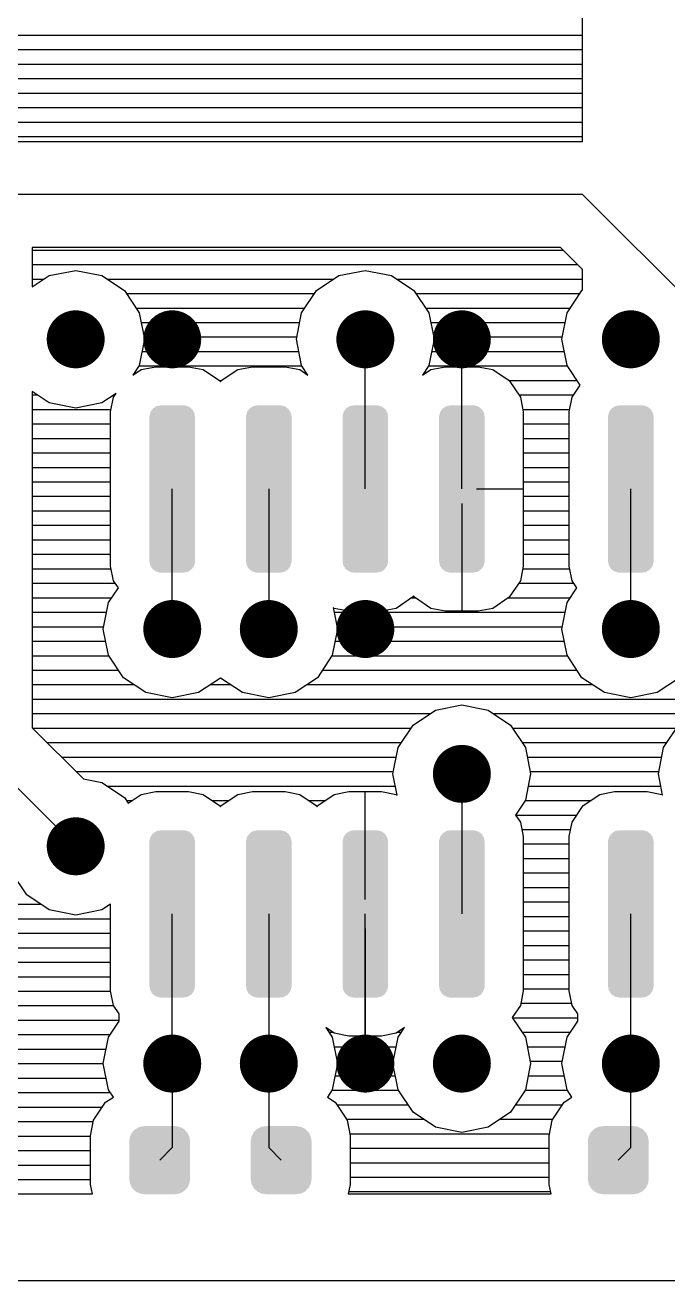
# Model space of a CAD drawing. Extents: x 295 to 953, y 10 to 290.
# Drawn here: x 809.54 to 831.53, y 224.25 to 267.18 of the extents above; entities that cross this region are included whole.
import ezdxf

# ---------------------------------------------------------------- set-up
doc = ezdxf.new("R2010")
doc.units = 0
doc.header["$LTSCALE"] = 5
doc.header["$MEASUREMENT"] = 0
doc.layers.get('0').update_dxf_attribs({"linetype": 'CONTINUOUS', "lineweight": 25})

msp = doc.modelspace()

# ---------------------------------------------------------------- linework, layer by layer
for p, q in [((828.61, 263.209), (828.61, 269.312)), ((778.67, 266.842), (828.61, 266.842)), ((779.291, 266.346), (828.61, 266.346)), ((779.628, 265.851), (828.61, 265.851)), ((779.813, 265.356), (828.61, 265.356)), ((779.899, 264.86), (828.61, 264.86)), ((779.899, 264.365), (828.61, 264.365)), ((779.899, 263.87), (828.61, 263.87)), ((795.134, 263.375), (828.61, 263.375)), ((795.378, 263.209), (828.61, 263.209)), ((828.61, 261.393), (807.972, 261.393)), ((833.563, 256.44), (828.61, 261.393)), ((827.857, 259.577), (809.788, 259.577)), ((809.788, 259.577), (809.788, 258.23)), ((809.788, 259.491), (827.943, 259.491)), ((828.61, 258.824), (827.857, 259.577)), ((809.788, 258.996), (828.438, 258.996)), ((809.788, 258.23), (810.37, 258.62)), ((809.788, 258.501), (810.191, 258.501)), ((810.37, 258.62), (811.274, 258.798)), ((811.274, 258.798), (812.172, 258.62)), ((812.172, 258.62), (812.938, 258.111)), ((812.351, 258.501), (820.097, 258.501)), ((819.509, 258.111), (820.276, 258.62)), ((820.276, 258.62), (821.18, 258.798)), ((821.18, 258.798), (822.078, 258.62)), ((822.078, 258.62), (822.844, 258.111)), ((822.257, 258.501), (828.61, 258.501)), ((828.61, 258.118), (828.61, 258.824)), ((812.938, 258.111), (813.447, 257.345)), ((819.001, 257.345), (819.509, 258.111)), ((822.844, 258.111), (823.353, 257.345)), ((828.081, 257.345), (828.59, 258.111)), ((828.59, 258.111), (828.61, 258.118)), ((813.005, 258.005), (819.443, 258.005)), ((822.911, 258.005), (828.524, 258.005)), ((813.341, 257.51), (819.107, 257.51)), ((813.447, 257.345), (813.625, 256.44)), ((818.823, 256.44), (819.001, 257.345)), ((823.247, 257.51), (828.187, 257.51)), ((823.353, 257.345), (823.531, 256.44)), ((827.903, 256.44), (828.081, 257.345)), ((813.513, 257.015), (818.935, 257.015)), ((823.419, 257.015), (828.015, 257.015)), ((813.625, 256.44), (813.447, 255.542)), ((813.612, 256.52), (818.836, 256.52)), ((819.001, 255.542), (818.823, 256.44)), ((821.18, 251.322), (821.18, 256.44)), ((823.531, 256.44), (823.353, 255.542)), ((823.518, 256.52), (827.916, 256.52)), ((824.482, 251.322), (824.482, 256.44)), ((828.081, 255.542), (827.903, 256.44)), ((813.546, 256.024), (818.902, 256.024)), ((823.452, 256.024), (827.982, 256.024)), ((813.447, 255.542), (813.229, 255.219)), ((813.44, 255.529), (819.008, 255.529)), ((813.513, 255.403), (814.015, 255.503)), ((814.015, 255.503), (815.131, 255.503)), ((815.131, 255.503), (815.633, 255.403)), ((816.815, 255.403), (817.317, 255.503)), ((817.317, 255.503), (818.433, 255.503)), ((818.433, 255.503), (818.935, 255.403)), ((819.219, 255.219), (819.001, 255.542)), ((823.353, 255.542), (823.135, 255.219)), ((823.346, 255.529), (828.088, 255.529)), ((823.419, 255.403), (823.921, 255.503)), ((823.921, 255.503), (825.037, 255.503)), ((824.482, 251.818), (824.482, 255.503)), ((825.037, 255.503), (825.539, 255.403)), ((828.531, 254.869), (828.081, 255.542)), ((813.229, 255.219), (813.513, 255.403)), ((815.633, 255.403), (816.194, 255.027)), ((816.254, 255.027), (816.815, 255.403)), ((818.935, 255.403), (819.219, 255.219)), ((823.135, 255.219), (823.419, 255.403)), ((825.539, 255.403), (826.1, 255.027)), ((810.37, 254.268), (809.788, 254.657)), ((809.788, 254.657), (809.788, 243.16)), ((816.188, 255.034), (816.26, 255.034)), ((816.194, 255.027), (816.227, 254.987)), ((816.227, 254.987), (816.254, 255.027)), ((826.094, 255.034), (828.418, 255.034)), ((826.1, 255.027), (826.483, 254.459)), ((828.253, 254.459), (828.531, 254.869)), ((809.788, 254.538), (809.96, 254.538)), ((811.274, 254.083), (810.37, 254.268)), ((812.172, 254.268), (811.274, 254.083)), ((812.655, 254.585), (812.172, 254.268)), ((812.47, 253.964), (812.569, 254.459)), ((812.569, 254.459), (812.655, 254.585)), ((812.582, 254.538), (812.621, 254.538)), ((826.43, 254.538), (828.306, 254.538)), ((826.483, 254.459), (826.582, 253.964)), ((828.154, 253.964), (828.253, 254.459)), ((809.788, 254.043), (812.489, 254.043)), ((812.47, 248.687), (812.47, 253.964)), ((826.563, 254.043), (828.174, 254.043)), ((826.582, 253.964), (826.582, 248.687)), ((828.154, 248.687), (828.154, 253.964)), ((809.788, 253.548), (812.47, 253.548)), ((826.582, 253.548), (828.154, 253.548)), ((809.788, 253.052), (812.47, 253.052)), ((826.582, 253.052), (828.154, 253.052)), ((809.788, 252.557), (812.47, 252.557)), ((826.582, 252.557), (828.154, 252.557)), ((809.788, 252.062), (812.47, 252.062)), ((826.582, 252.062), (828.154, 252.062)), ((809.788, 251.567), (812.47, 251.567)), ((814.576, 246.534), (814.576, 251.322)), ((817.878, 251.322), (817.878, 246.534)), ((824.978, 251.322), (826.582, 251.322)), ((826.582, 251.567), (828.154, 251.567)), ((830.261, 246.534), (830.261, 251.322)), ((809.788, 251.071), (812.47, 251.071)), ((824.482, 250.827), (824.482, 247.142)), ((826.582, 251.071), (828.154, 251.071)), ((809.788, 250.576), (812.47, 250.576)), ((826.582, 250.576), (828.154, 250.576)), ((809.788, 250.081), (812.47, 250.081)), ((826.582, 250.081), (828.154, 250.081)), ((809.788, 249.585), (812.47, 249.585)), ((826.582, 249.585), (828.154, 249.585)), ((809.788, 249.09), (812.47, 249.09)), ((826.582, 249.09), (828.154, 249.09)), ((812.569, 248.185), (812.47, 248.687)), ((826.582, 248.687), (826.483, 248.185)), ((828.253, 248.185), (828.154, 248.687)), ((809.788, 248.595), (812.489, 248.595)), ((812.734, 247.941), (812.569, 248.185)), ((826.483, 248.185), (826.1, 247.624)), ((826.563, 248.595), (828.174, 248.595)), ((828.418, 247.941), (828.253, 248.185)), ((809.788, 248.099), (812.628, 248.099)), ((812.397, 247.439), (812.734, 247.941)), ((826.424, 248.099), (828.313, 248.099)), ((828.081, 247.439), (828.418, 247.941)), ((809.788, 247.604), (812.503, 247.604)), ((812.219, 246.534), (812.397, 247.439)), ((822.798, 247.624), (822.237, 247.241)), ((822.772, 247.604), (822.884, 247.604)), ((822.831, 247.664), (822.798, 247.624)), ((822.858, 247.624), (822.831, 247.664)), ((823.419, 247.241), (822.858, 247.624)), ((826.1, 247.624), (825.539, 247.241)), ((826.074, 247.604), (828.187, 247.604)), ((827.903, 246.534), (828.081, 247.439)), ((809.788, 247.109), (812.331, 247.109)), ((820.117, 247.241), (820.084, 247.267)), ((820.084, 247.267), (820.229, 246.534)), ((820.619, 247.142), (820.117, 247.241)), ((820.117, 247.109), (828.015, 247.109)), ((821.735, 247.142), (820.619, 247.142)), ((822.237, 247.241), (821.735, 247.142)), ((823.921, 247.142), (823.419, 247.241)), ((825.037, 247.142), (823.921, 247.142)), ((825.539, 247.241), (825.037, 247.142)), ((809.788, 246.614), (812.232, 246.614)), ((812.397, 245.636), (812.219, 246.534)), ((820.229, 246.534), (820.051, 245.636)), ((820.216, 246.614), (827.916, 246.614)), ((828.081, 245.636), (827.903, 246.534)), ((809.788, 246.118), (812.298, 246.118)), ((820.15, 246.118), (827.982, 246.118)), ((809.788, 245.623), (812.404, 245.623)), ((812.905, 244.87), (812.397, 245.636)), ((820.051, 245.636), (819.542, 244.87)), ((820.044, 245.623), (828.088, 245.623)), ((828.59, 244.87), (828.081, 245.636)), ((809.788, 245.128), (812.734, 245.128)), ((813.672, 244.362), (812.905, 244.87)), ((816.227, 244.857), (815.474, 244.362)), ((816.974, 244.362), (816.227, 244.857)), ((819.542, 244.87), (818.776, 244.362)), ((819.714, 245.128), (828.418, 245.128)), ((829.356, 244.362), (828.59, 244.87)), ((831.925, 244.87), (831.159, 244.362)), ((809.788, 244.632), (813.262, 244.632)), ((814.576, 244.177), (813.672, 244.362)), ((815.474, 244.362), (814.576, 244.177)), ((815.884, 244.632), (816.564, 244.632)), ((817.878, 244.177), (816.974, 244.362)), ((818.776, 244.362), (817.878, 244.177)), ((819.186, 244.632), (828.947, 244.632)), ((830.261, 244.177), (829.356, 244.362)), ((831.159, 244.362), (830.261, 244.177)), ((809.788, 244.137), (849.247, 244.137)), ((823.578, 243.761), (824.482, 243.939)), ((824.482, 243.939), (825.38, 243.761)), ((809.788, 243.642), (823.399, 243.642)), ((822.811, 243.252), (823.578, 243.761)), ((825.38, 243.761), (826.146, 243.252)), ((825.559, 243.642), (832.48, 243.642)), ((809.788, 243.16), (811.538, 241.41)), ((809.802, 243.146), (822.745, 243.146)), ((822.303, 242.486), (822.811, 243.252)), ((826.146, 243.252), (826.655, 242.486)), ((826.213, 243.146), (831.826, 243.146)), ((831.383, 242.486), (831.892, 243.252)), ((810.297, 242.651), (822.409, 242.651)), ((826.549, 242.651), (831.489, 242.651)), ((807.972, 242.407), (811.274, 239.105)), ((822.125, 241.581), (822.303, 242.486)), ((826.655, 242.486), (826.833, 241.581)), ((831.205, 241.581), (831.383, 242.486)), ((810.792, 242.156), (822.237, 242.156)), ((826.721, 242.156), (831.317, 242.156)), ((811.287, 241.661), (822.138, 241.661)), ((811.538, 241.41), (812.172, 241.284)), ((822.27, 240.855), (822.125, 241.581)), ((824.482, 241.581), (824.482, 236.793)), ((826.833, 241.581), (826.655, 240.683)), ((826.82, 241.661), (831.218, 241.661)), ((831.35, 240.855), (831.205, 241.581)), ((812.172, 241.284), (812.938, 240.776)), ((812.351, 241.165), (822.204, 241.165)), ((813.513, 240.875), (814.015, 240.974)), ((814.015, 240.974), (815.131, 240.974)), ((815.131, 240.974), (815.633, 240.875)), ((816.815, 240.875), (817.317, 240.974)), ((817.317, 240.974), (818.433, 240.974)), ((818.433, 240.974), (818.935, 240.875)), ((820.117, 240.875), (820.619, 240.974)), ((820.619, 240.974), (821.735, 240.974)), ((821.18, 237.289), (821.18, 240.974)), ((821.735, 240.974), (822.237, 240.875)), ((826.754, 241.165), (831.284, 241.165)), ((829.198, 240.875), (829.699, 240.974)), ((829.699, 240.974), (830.816, 240.974)), ((830.816, 240.974), (831.317, 240.875)), ((812.938, 240.776), (813.071, 240.578)), ((813.005, 240.67), (813.203, 240.67)), ((813.071, 240.578), (813.513, 240.875)), ((815.633, 240.875), (816.194, 240.498)), ((815.943, 240.67), (816.505, 240.67)), ((816.194, 240.498), (816.227, 240.459)), ((816.227, 240.459), (816.254, 240.498)), ((816.254, 240.498), (816.815, 240.875)), ((818.935, 240.875), (819.496, 240.498)), ((819.245, 240.67), (819.807, 240.67)), ((819.496, 240.498), (819.529, 240.459)), ((819.529, 240.459), (819.556, 240.498)), ((819.556, 240.498), (820.117, 240.875)), ((822.237, 240.875), (822.27, 240.855)), ((826.655, 240.683), (826.318, 240.175)), ((826.648, 240.67), (828.887, 240.67)), ((828.253, 239.93), (828.636, 240.498)), ((828.636, 240.498), (829.198, 240.875)), ((831.317, 240.875), (831.35, 240.855)), ((826.318, 240.175), (828.418, 240.175)), ((826.318, 240.175), (826.483, 239.93)), ((826.483, 239.93), (826.582, 239.435)), ((826.53, 239.679), (828.207, 239.679)), ((828.154, 239.435), (828.253, 239.93)), ((826.582, 239.435), (826.582, 234.158)), ((826.582, 239.184), (828.154, 239.184)), ((828.154, 234.158), (828.154, 239.435)), ((826.582, 238.689), (828.154, 238.689)), ((809.603, 237.441), (809.095, 238.207)), ((826.582, 238.193), (828.154, 238.193)), ((826.582, 237.698), (828.154, 237.698)), ((805.575, 237.124), (810.079, 237.124)), ((810.37, 236.932), (809.603, 237.441)), ((812.47, 237.13), (812.172, 236.932)), ((812.463, 237.124), (812.47, 237.124)), ((812.47, 234.158), (812.47, 237.13)), ((826.582, 237.203), (828.154, 237.203)), ((805.575, 236.628), (812.47, 236.628)), ((811.274, 236.747), (810.37, 236.932)), ((812.172, 236.932), (811.274, 236.747)), ((814.576, 231.675), (814.576, 236.793)), ((817.878, 236.793), (817.878, 231.675)), ((821.18, 231.675), (821.18, 236.793)), ((826.582, 236.708), (828.154, 236.708)), ((830.261, 231.675), (830.261, 236.793)), ((821.18, 236.298), (821.18, 232.613)), ((826.582, 236.212), (828.154, 236.212)), ((805.575, 236.133), (812.47, 236.133)), ((805.549, 235.638), (812.47, 235.638)), ((826.582, 235.717), (828.154, 235.717)), ((805.45, 235.142), (812.47, 235.142)), ((826.582, 235.222), (828.154, 235.222)), ((805.251, 234.647), (812.47, 234.647)), ((826.582, 234.726), (828.154, 234.726)), ((804.921, 234.152), (812.47, 234.152)), ((812.569, 233.657), (812.47, 234.158)), ((826.582, 234.158), (826.483, 233.657)), ((826.582, 234.231), (828.154, 234.231)), ((828.253, 233.657), (828.154, 234.158)), ((804.433, 233.657), (812.569, 233.657)), ((812.76, 233.379), (812.569, 233.657)), ((826.483, 233.657), (826.206, 233.247)), ((826.497, 233.736), (828.24, 233.736)), ((828.445, 233.379), (828.253, 233.657)), ((803.673, 233.161), (812.76, 233.161)), ((812.76, 233.122), (812.76, 233.379)), ((826.206, 233.247), (826.655, 232.58)), ((826.213, 233.24), (828.445, 233.24)), ((828.445, 233.122), (828.445, 233.379)), ((812.397, 232.58), (812.76, 233.122)), ((820.117, 232.712), (819.833, 232.904)), ((819.833, 232.904), (820.051, 232.58)), ((819.945, 232.745), (820.077, 232.745)), ((822.521, 232.904), (822.237, 232.712)), ((822.277, 232.745), (822.409, 232.745)), ((822.303, 232.58), (822.521, 232.904)), ((826.549, 232.745), (828.187, 232.745)), ((828.081, 232.58), (828.445, 233.122)), ((797.736, 232.666), (812.456, 232.666)), ((812.219, 231.675), (812.397, 232.58)), ((820.051, 232.58), (820.229, 231.675)), ((820.619, 232.613), (820.117, 232.712)), ((821.735, 232.613), (820.619, 232.613)), ((822.237, 232.712), (821.735, 232.613)), ((822.125, 231.675), (822.303, 232.58)), ((826.655, 232.58), (826.833, 231.675)), ((827.903, 231.675), (828.081, 232.58)), ((797.736, 232.171), (812.318, 232.171)), ((820.117, 232.25), (822.237, 232.25)), ((826.721, 232.25), (828.015, 232.25)), ((797.736, 231.675), (812.219, 231.675)), ((812.397, 230.777), (812.219, 231.675)), ((814.576, 231.675), (814.576, 228.803)), ((817.878, 231.675), (817.878, 228.803)), ((820.229, 231.675), (820.051, 230.777)), ((820.216, 231.755), (822.138, 231.755)), ((822.303, 230.777), (822.125, 231.675)), ((826.833, 231.675), (826.655, 230.777)), ((826.82, 231.755), (827.916, 231.755)), ((828.081, 230.777), (827.903, 231.675)), ((830.261, 228.803), (830.261, 231.675)), ((797.736, 231.18), (812.318, 231.18)), ((820.15, 231.259), (822.204, 231.259)), ((826.754, 231.259), (827.982, 231.259)), ((797.736, 230.685), (812.456, 230.685)), ((812.562, 230.526), (812.397, 230.777)), ((820.051, 230.777), (819.886, 230.526)), ((820.044, 230.764), (822.31, 230.764)), ((822.811, 230.011), (822.303, 230.777)), ((826.655, 230.777), (826.146, 230.011)), ((826.648, 230.764), (828.088, 230.764)), ((828.247, 230.526), (828.081, 230.777)), ((797.736, 230.189), (812.192, 230.189)), ((811.888, 229.74), (812.298, 230.355)), ((812.298, 230.355), (812.562, 230.526)), ((819.886, 230.526), (820.15, 230.355)), ((820.15, 230.355), (820.56, 229.74)), ((820.209, 230.269), (822.64, 230.269)), ((826.318, 230.269), (827.923, 230.269)), ((827.573, 229.74), (827.982, 230.355)), ((827.982, 230.355), (828.247, 230.526)), ((811.783, 229.205), (811.888, 229.74)), ((820.54, 229.773), (823.168, 229.773)), ((820.56, 229.74), (820.665, 229.205)), ((823.578, 229.503), (822.811, 230.011)), ((826.146, 230.011), (825.38, 229.503)), ((825.79, 229.773), (827.593, 229.773)), ((827.467, 229.205), (827.573, 229.74)), ((797.736, 229.694), (811.882, 229.694)), ((824.482, 229.318), (823.578, 229.503)), ((825.38, 229.503), (824.482, 229.318)), ((797.736, 229.199), (811.783, 229.199)), ((811.783, 227.541), (811.783, 229.205)), ((820.652, 229.278), (827.48, 229.278)), ((820.665, 229.205), (820.665, 227.541)), ((827.467, 227.541), (827.467, 229.205)), ((797.736, 228.704), (811.783, 228.704)), ((814.576, 228.803), (814.147, 228.373)), ((817.878, 228.803), (818.301, 228.373)), ((820.665, 228.783), (827.467, 228.783)), ((829.832, 228.373), (830.261, 228.803)), ((797.736, 228.208), (811.783, 228.208)), ((820.665, 228.287), (827.467, 228.287)), ((797.736, 227.713), (811.783, 227.713)), ((820.665, 227.792), (827.467, 227.792)), ((797.736, 227.218), (811.849, 227.218)), ((811.849, 227.218), (811.783, 227.541)), ((820.665, 227.541), (820.599, 227.218)), ((820.599, 227.218), (827.533, 227.218)), ((820.612, 227.297), (827.52, 227.297)), ((827.533, 227.218), (827.467, 227.541)), ((842.643, 224.246), (794.764, 224.246))]:
    msp.add_line(p, q)
at = {"const_width": 0.991}
for points in [[(810.779, 256.44, 1), (811.77, 256.44, 1)], [(814.081, 256.44, 1), (815.072, 256.44, 1)], [(820.685, 256.44, 1), (821.676, 256.44, 1)], [(823.987, 256.44, 1), (824.978, 256.44, 1)], [(829.765, 256.44, 1), (830.756, 256.44, 1)], [(814.081, 246.534, 1), (815.072, 246.534, 1)], [(817.383, 246.534, 1), (818.374, 246.534, 1)], [(820.685, 246.534, 1), (821.676, 246.534, 1)], [(829.765, 246.534, 1), (830.756, 246.534, 1)], [(823.987, 241.581, 1), (824.978, 241.581, 1)], [(810.779, 239.105, 1), (811.77, 239.105, 1)], [(814.081, 231.675, 1), (815.072, 231.675, 1)], [(817.383, 231.675, 1), (818.374, 231.675, 1)], [(820.685, 231.675, 1), (821.676, 231.675, 1)], [(823.987, 231.675, 1), (824.978, 231.675, 1)], [(829.765, 231.675, 1), (830.756, 231.675, 1)]]:
    msp.add_lwpolyline(points, format="xyb", close=True, dxfattribs=at)
for points in [[(813.797, 253.792), (813.799, 253.829), (815.356, 253.792), (815.349, 253.829)], [(813.797, 248.852), (813.797, 253.792), (815.356, 248.852), (815.356, 253.792)], [(813.799, 253.829), (813.828, 253.933), (815.349, 253.829), (815.329, 253.933)], [(813.828, 253.933), (813.838, 253.967), (815.329, 253.933), (815.308, 253.967)], [(813.838, 253.967), (813.905, 254.054), (815.308, 253.967), (815.254, 254.054)], [(813.905, 254.054), (813.925, 254.08), (815.254, 254.054), (815.22, 254.08)], [(813.925, 254.08), (814.022, 254.14), (815.22, 254.08), (815.14, 254.14)], [(814.022, 254.14), (814.046, 254.156), (815.14, 254.14), (815.088, 254.156)], [(814.046, 254.156), (814.177, 254.18), (815.088, 254.156), (815.003, 254.18)], [(814.177, 254.18), (814.187, 254.182), (815.003, 254.18), (814.966, 254.182)], [(817.099, 253.792), (817.101, 253.829), (818.658, 253.792), (818.651, 253.829)], [(817.099, 248.852), (817.099, 253.792), (818.658, 248.852), (818.658, 253.792)], [(817.101, 253.829), (817.13, 253.933), (818.651, 253.829), (818.631, 253.933)], [(817.13, 253.933), (817.14, 253.967), (818.631, 253.933), (818.61, 253.967)], [(817.14, 253.967), (817.207, 254.054), (818.61, 253.967), (818.556, 254.054)], [(817.207, 254.054), (817.227, 254.08), (818.556, 254.054), (818.522, 254.08)], [(817.227, 254.08), (817.324, 254.14), (818.522, 254.08), (818.442, 254.14)], [(817.324, 254.14), (817.348, 254.156), (818.442, 254.14), (818.39, 254.156)], [(817.348, 254.156), (817.479, 254.18), (818.39, 254.156), (818.305, 254.18)], [(817.479, 254.18), (817.489, 254.182), (818.305, 254.18), (818.268, 254.182)], [(820.401, 253.792), (820.403, 253.829), (821.96, 253.792), (821.953, 253.829)], [(820.401, 248.852), (820.401, 253.792), (821.96, 248.852), (821.96, 253.792)], [(820.403, 253.829), (820.432, 253.933), (821.953, 253.829), (821.933, 253.933)], [(820.432, 253.933), (820.442, 253.967), (821.933, 253.933), (821.912, 253.967)], [(820.442, 253.967), (820.509, 254.054), (821.912, 253.967), (821.858, 254.054)], [(820.509, 254.054), (820.529, 254.08), (821.858, 254.054), (821.824, 254.08)], [(820.529, 254.08), (820.626, 254.14), (821.824, 254.08), (821.744, 254.14)], [(820.626, 254.14), (820.65, 254.156), (821.744, 254.14), (821.692, 254.156)], [(820.65, 254.156), (820.781, 254.18), (821.692, 254.156), (821.607, 254.18)], [(820.781, 254.18), (820.791, 254.182), (821.607, 254.18), (821.57, 254.182)], [(823.703, 253.792), (823.705, 253.829), (825.262, 253.792), (825.255, 253.829)], [(823.703, 248.852), (823.703, 253.792), (825.262, 248.852), (825.262, 253.792)], [(823.705, 253.829), (823.734, 253.933), (825.255, 253.829), (825.235, 253.933)], [(823.734, 253.933), (823.744, 253.967), (825.235, 253.933), (825.214, 253.967)], [(823.744, 253.967), (823.811, 254.054), (825.214, 253.967), (825.16, 254.054)], [(823.811, 254.054), (823.831, 254.08), (825.16, 254.054), (825.126, 254.08)], [(823.831, 254.08), (823.928, 254.14), (825.126, 254.08), (825.046, 254.14)], [(823.928, 254.14), (823.952, 254.156), (825.046, 254.14), (824.994, 254.156)], [(823.952, 254.156), (824.083, 254.18), (824.994, 254.156), (824.909, 254.18)], [(824.083, 254.18), (824.093, 254.182), (824.909, 254.18), (824.872, 254.182)], [(829.482, 253.792), (829.483, 253.829), (831.04, 253.792), (831.033, 253.829)], [(829.482, 248.852), (829.482, 253.792), (831.04, 248.852), (831.04, 253.792)], [(829.483, 253.829), (829.513, 253.933), (831.033, 253.829), (831.014, 253.933)], [(829.513, 253.933), (829.523, 253.967), (831.014, 253.933), (830.993, 253.967)], [(829.523, 253.967), (829.589, 254.054), (830.993, 253.967), (830.939, 254.054)], [(829.589, 254.054), (829.609, 254.08), (830.939, 254.054), (830.904, 254.08)], [(829.609, 254.08), (829.706, 254.14), (830.904, 254.08), (830.825, 254.14)], [(829.706, 254.14), (829.731, 254.156), (830.825, 254.14), (830.773, 254.156)], [(829.731, 254.156), (829.862, 254.18), (830.773, 254.156), (830.688, 254.18)], [(829.862, 254.18), (829.871, 254.182), (830.688, 254.18), (830.65, 254.182)], [(813.804, 248.815), (813.797, 248.852), (815.354, 248.815), (815.356, 248.852)], [(813.823, 248.712), (813.804, 248.815), (815.324, 248.712), (815.354, 248.815)], [(813.844, 248.678), (813.823, 248.712), (815.314, 248.678), (815.324, 248.712)], [(813.898, 248.59), (813.844, 248.678), (815.248, 248.59), (815.314, 248.678)], [(817.106, 248.815), (817.099, 248.852), (818.656, 248.815), (818.658, 248.852)], [(817.125, 248.712), (817.106, 248.815), (818.626, 248.712), (818.656, 248.815)], [(817.146, 248.678), (817.125, 248.712), (818.616, 248.678), (818.626, 248.712)], [(817.2, 248.59), (817.146, 248.678), (818.55, 248.59), (818.616, 248.678)], [(820.408, 248.815), (820.401, 248.852), (821.958, 248.815), (821.96, 248.852)], [(820.427, 248.712), (820.408, 248.815), (821.928, 248.712), (821.958, 248.815)], [(820.448, 248.678), (820.427, 248.712), (821.918, 248.678), (821.928, 248.712)], [(820.502, 248.59), (820.448, 248.678), (821.852, 248.59), (821.918, 248.678)], [(823.71, 248.815), (823.703, 248.852), (825.26, 248.815), (825.262, 248.852)], [(823.729, 248.712), (823.71, 248.815), (825.23, 248.712), (825.26, 248.815)], [(823.75, 248.678), (823.729, 248.712), (825.22, 248.678), (825.23, 248.712)], [(823.804, 248.59), (823.75, 248.678), (825.154, 248.59), (825.22, 248.678)], [(829.488, 248.815), (829.482, 248.852), (831.038, 248.815), (831.04, 248.852)], [(829.508, 248.712), (829.488, 248.815), (831.009, 248.712), (831.038, 248.815)], [(829.529, 248.678), (829.508, 248.712), (830.999, 248.678), (831.009, 248.712)], [(829.583, 248.59), (829.529, 248.678), (830.932, 248.59), (830.999, 248.678)], [(813.933, 248.564), (813.898, 248.59), (815.228, 248.564), (815.248, 248.59)], [(814.012, 248.504), (813.933, 248.564), (815.131, 248.504), (815.228, 248.564)], [(814.065, 248.489), (814.012, 248.504), (815.106, 248.489), (815.131, 248.504)], [(814.149, 248.464), (814.065, 248.489), (814.976, 248.464), (815.106, 248.489)], [(814.187, 248.463), (814.149, 248.464), (814.966, 248.463), (814.976, 248.464)], [(817.235, 248.564), (817.2, 248.59), (818.53, 248.564), (818.55, 248.59)], [(817.314, 248.504), (817.235, 248.564), (818.433, 248.504), (818.53, 248.564)], [(817.367, 248.489), (817.314, 248.504), (818.408, 248.489), (818.433, 248.504)], [(817.451, 248.464), (817.367, 248.489), (818.278, 248.464), (818.408, 248.489)], [(817.489, 248.463), (817.451, 248.464), (818.268, 248.463), (818.278, 248.464)], [(820.537, 248.564), (820.502, 248.59), (821.832, 248.564), (821.852, 248.59)], [(820.616, 248.504), (820.537, 248.564), (821.735, 248.504), (821.832, 248.564)], [(820.669, 248.489), (820.616, 248.504), (821.71, 248.489), (821.735, 248.504)], [(820.753, 248.464), (820.669, 248.489), (821.58, 248.464), (821.71, 248.489)], [(820.791, 248.463), (820.753, 248.464), (821.57, 248.463), (821.58, 248.464)], [(823.839, 248.564), (823.804, 248.59), (825.134, 248.564), (825.154, 248.59)], [(823.918, 248.504), (823.839, 248.564), (825.037, 248.504), (825.134, 248.564)], [(823.971, 248.489), (823.918, 248.504), (825.012, 248.489), (825.037, 248.504)], [(824.055, 248.464), (823.971, 248.489), (824.882, 248.464), (825.012, 248.489)], [(824.093, 248.463), (824.055, 248.464), (824.872, 248.463), (824.882, 248.464)], [(829.618, 248.564), (829.583, 248.59), (830.912, 248.564), (830.932, 248.59)], [(829.697, 248.504), (829.618, 248.564), (830.815, 248.504), (830.912, 248.564)], [(829.749, 248.489), (829.697, 248.504), (830.791, 248.489), (830.815, 248.504)], [(829.834, 248.464), (829.749, 248.489), (830.66, 248.464), (830.791, 248.489)], [(829.871, 248.463), (829.834, 248.464), (830.65, 248.463), (830.66, 248.464)], [(813.925, 239.552), (814.022, 239.612), (815.22, 239.552), (815.14, 239.612)], [(814.022, 239.612), (814.046, 239.627), (815.14, 239.612), (815.088, 239.627)], [(814.046, 239.627), (814.177, 239.651), (815.088, 239.627), (815.003, 239.651)], [(814.177, 239.651), (814.187, 239.653), (815.003, 239.651), (814.966, 239.653)], [(817.227, 239.552), (817.324, 239.612), (818.522, 239.552), (818.442, 239.612)], [(817.324, 239.612), (817.348, 239.627), (818.442, 239.612), (818.39, 239.627)], [(817.348, 239.627), (817.479, 239.651), (818.39, 239.627), (818.305, 239.651)], [(817.479, 239.651), (817.489, 239.653), (818.305, 239.651), (818.268, 239.653)], [(820.529, 239.552), (820.626, 239.612), (821.824, 239.552), (821.744, 239.612)], [(820.626, 239.612), (820.65, 239.627), (821.744, 239.612), (821.692, 239.627)], [(820.65, 239.627), (820.781, 239.651), (821.692, 239.627), (821.607, 239.651)], [(820.781, 239.651), (820.791, 239.653), (821.607, 239.651), (821.57, 239.653)], [(823.831, 239.552), (823.928, 239.612), (825.126, 239.552), (825.046, 239.612)], [(823.928, 239.612), (823.952, 239.627), (825.046, 239.612), (824.994, 239.627)], [(823.952, 239.627), (824.083, 239.651), (824.994, 239.627), (824.909, 239.651)], [(824.083, 239.651), (824.093, 239.653), (824.909, 239.651), (824.872, 239.653)], [(829.609, 239.552), (829.706, 239.612), (830.904, 239.552), (830.825, 239.612)], [(829.706, 239.612), (829.731, 239.627), (830.825, 239.612), (830.773, 239.627)], [(829.731, 239.627), (829.862, 239.651), (830.773, 239.627), (830.688, 239.651)], [(829.862, 239.651), (829.871, 239.653), (830.688, 239.651), (830.65, 239.653)], [(813.797, 239.263), (813.799, 239.301), (815.356, 239.263), (815.349, 239.301)], [(813.797, 234.324), (813.797, 239.263), (815.356, 234.324), (815.356, 239.263)], [(813.799, 239.301), (813.828, 239.404), (815.349, 239.301), (815.329, 239.404)], [(813.828, 239.404), (813.838, 239.438), (815.329, 239.404), (815.308, 239.438)], [(813.838, 239.438), (813.905, 239.525), (815.308, 239.438), (815.254, 239.525)], [(813.905, 239.525), (813.925, 239.552), (815.254, 239.525), (815.22, 239.552)], [(817.099, 239.263), (817.101, 239.301), (818.658, 239.263), (818.651, 239.301)], [(817.099, 234.324), (817.099, 239.263), (818.658, 234.324), (818.658, 239.263)], [(817.101, 239.301), (817.13, 239.404), (818.651, 239.301), (818.631, 239.404)], [(817.13, 239.404), (817.14, 239.438), (818.631, 239.404), (818.61, 239.438)], [(817.14, 239.438), (817.207, 239.525), (818.61, 239.438), (818.556, 239.525)], [(817.207, 239.525), (817.227, 239.552), (818.556, 239.525), (818.522, 239.552)], [(820.401, 239.263), (820.403, 239.301), (821.96, 239.263), (821.953, 239.301)], [(820.401, 234.324), (820.401, 239.263), (821.96, 234.324), (821.96, 239.263)], [(820.403, 239.301), (820.432, 239.404), (821.953, 239.301), (821.933, 239.404)], [(820.432, 239.404), (820.442, 239.438), (821.933, 239.404), (821.912, 239.438)], [(820.442, 239.438), (820.509, 239.525), (821.912, 239.438), (821.858, 239.525)], [(820.509, 239.525), (820.529, 239.552), (821.858, 239.525), (821.824, 239.552)], [(823.703, 239.263), (823.705, 239.301), (825.262, 239.263), (825.255, 239.301)], [(823.703, 234.324), (823.703, 239.263), (825.262, 234.324), (825.262, 239.263)], [(823.705, 239.301), (823.734, 239.404), (825.255, 239.301), (825.235, 239.404)], [(823.734, 239.404), (823.744, 239.438), (825.235, 239.404), (825.214, 239.438)], [(823.744, 239.438), (823.811, 239.525), (825.214, 239.438), (825.16, 239.525)], [(823.811, 239.525), (823.831, 239.552), (825.16, 239.525), (825.126, 239.552)], [(829.482, 239.263), (829.483, 239.301), (831.04, 239.263), (831.033, 239.301)], [(829.482, 234.324), (829.482, 239.263), (831.04, 234.324), (831.04, 239.263)], [(829.483, 239.301), (829.513, 239.404), (831.033, 239.301), (831.014, 239.404)], [(829.513, 239.404), (829.523, 239.438), (831.014, 239.404), (830.993, 239.438)], [(829.523, 239.438), (829.589, 239.525), (830.993, 239.438), (830.939, 239.525)], [(829.589, 239.525), (829.609, 239.552), (830.939, 239.525), (830.904, 239.552)], [(813.804, 234.286), (813.797, 234.324), (815.354, 234.286), (815.356, 234.324)], [(813.823, 234.183), (813.804, 234.286), (815.324, 234.183), (815.354, 234.286)], [(813.844, 234.149), (813.823, 234.183), (815.314, 234.149), (815.324, 234.183)], [(813.898, 234.062), (813.844, 234.149), (815.248, 234.062), (815.314, 234.149)], [(813.933, 234.035), (813.898, 234.062), (815.228, 234.035), (815.248, 234.062)], [(814.012, 233.975), (813.933, 234.035), (815.131, 233.975), (815.228, 234.035)], [(817.106, 234.286), (817.099, 234.324), (818.656, 234.286), (818.658, 234.324)], [(817.125, 234.183), (817.106, 234.286), (818.626, 234.183), (818.656, 234.286)], [(817.146, 234.149), (817.125, 234.183), (818.616, 234.149), (818.626, 234.183)], [(817.2, 234.062), (817.146, 234.149), (818.55, 234.062), (818.616, 234.149)], [(817.235, 234.035), (817.2, 234.062), (818.53, 234.035), (818.55, 234.062)], [(817.314, 233.975), (817.235, 234.035), (818.433, 233.975), (818.53, 234.035)], [(820.408, 234.286), (820.401, 234.324), (821.958, 234.286), (821.96, 234.324)], [(820.427, 234.183), (820.408, 234.286), (821.928, 234.183), (821.958, 234.286)], [(820.448, 234.149), (820.427, 234.183), (821.918, 234.149), (821.928, 234.183)], [(820.502, 234.062), (820.448, 234.149), (821.852, 234.062), (821.918, 234.149)], [(820.537, 234.035), (820.502, 234.062), (821.832, 234.035), (821.852, 234.062)], [(820.616, 233.975), (820.537, 234.035), (821.735, 233.975), (821.832, 234.035)], [(823.71, 234.286), (823.703, 234.324), (825.26, 234.286), (825.262, 234.324)], [(823.729, 234.183), (823.71, 234.286), (825.23, 234.183), (825.26, 234.286)], [(823.75, 234.149), (823.729, 234.183), (825.22, 234.149), (825.23, 234.183)], [(823.804, 234.062), (823.75, 234.149), (825.154, 234.062), (825.22, 234.149)], [(823.839, 234.035), (823.804, 234.062), (825.134, 234.035), (825.154, 234.062)], [(823.918, 233.975), (823.839, 234.035), (825.037, 233.975), (825.134, 234.035)], [(829.488, 234.286), (829.482, 234.324), (831.038, 234.286), (831.04, 234.324)], [(829.508, 234.183), (829.488, 234.286), (831.009, 234.183), (831.038, 234.286)], [(829.529, 234.149), (829.508, 234.183), (830.999, 234.149), (831.009, 234.183)], [(829.583, 234.062), (829.529, 234.149), (830.932, 234.062), (830.999, 234.149)], [(829.618, 234.035), (829.583, 234.062), (830.912, 234.035), (830.932, 234.062)], [(829.697, 233.975), (829.618, 234.035), (830.815, 233.975), (830.912, 234.035)], [(814.065, 233.96), (814.012, 233.975), (815.106, 233.96), (815.131, 233.975)], [(814.149, 233.936), (814.065, 233.96), (814.976, 233.936), (815.106, 233.96)], [(814.187, 233.934), (814.149, 233.936), (814.966, 233.934), (814.976, 233.936)], [(817.367, 233.96), (817.314, 233.975), (818.408, 233.96), (818.433, 233.975)], [(817.451, 233.936), (817.367, 233.96), (818.278, 233.936), (818.408, 233.96)], [(817.489, 233.934), (817.451, 233.936), (818.268, 233.934), (818.278, 233.936)], [(820.669, 233.96), (820.616, 233.975), (821.71, 233.96), (821.735, 233.975)], [(820.753, 233.936), (820.669, 233.96), (821.58, 233.936), (821.71, 233.96)], [(820.791, 233.934), (820.753, 233.936), (821.57, 233.934), (821.58, 233.936)], [(823.971, 233.96), (823.918, 233.975), (825.012, 233.96), (825.037, 233.975)], [(824.055, 233.936), (823.971, 233.96), (824.882, 233.936), (825.012, 233.96)], [(824.093, 233.934), (824.055, 233.936), (824.872, 233.934), (824.882, 233.936)], [(829.749, 233.96), (829.697, 233.975), (830.791, 233.96), (830.815, 233.975)], [(829.834, 233.936), (829.749, 233.96), (830.66, 233.936), (830.791, 233.96)], [(829.871, 233.934), (829.834, 233.936), (830.65, 233.934), (830.66, 233.936)], [(813.137, 229.186), (813.201, 229.317), (815.16, 229.186), (815.09, 229.317)], [(813.201, 229.317), (813.215, 229.332), (815.09, 229.317), (815.082, 229.332)], [(813.215, 229.332), (813.316, 229.436), (815.082, 229.332), (814.974, 229.436)], [(813.316, 229.436), (813.337, 229.446), (814.974, 229.436), (814.963, 229.446)], [(813.337, 229.446), (813.462, 229.512), (814.963, 229.446), (814.826, 229.512)], [(813.462, 229.512), (813.496, 229.517), (814.826, 229.512), (814.814, 229.517)], [(813.496, 229.517), (813.625, 229.538), (814.814, 229.517), (814.669, 229.538)], [(813.625, 229.538), (813.625, 229.542), (814.669, 229.538), (814.669, 229.542)], [(817.291, 229.186), (817.355, 229.317), (819.313, 229.186), (819.244, 229.317)], [(817.355, 229.317), (817.369, 229.332), (819.244, 229.317), (819.236, 229.332)], [(817.369, 229.332), (817.47, 229.436), (819.236, 229.332), (819.128, 229.436)], [(817.47, 229.436), (817.491, 229.446), (819.128, 229.436), (819.117, 229.446)], [(817.491, 229.446), (817.616, 229.512), (819.117, 229.446), (818.979, 229.512)], [(817.616, 229.512), (817.65, 229.517), (818.979, 229.512), (818.968, 229.517)], [(817.65, 229.517), (817.779, 229.538), (818.968, 229.517), (818.823, 229.538)], [(817.779, 229.538), (817.779, 229.542), (818.823, 229.538), (818.823, 229.542)], [(828.822, 229.186), (828.885, 229.317), (830.844, 229.186), (830.775, 229.317)], [(828.885, 229.317), (828.9, 229.332), (830.775, 229.317), (830.767, 229.332)], [(828.9, 229.332), (829.001, 229.436), (830.767, 229.332), (830.659, 229.436)], [(829.001, 229.436), (829.021, 229.446), (830.659, 229.436), (830.648, 229.446)], [(829.021, 229.446), (829.147, 229.512), (830.648, 229.446), (830.51, 229.512)], [(829.147, 229.512), (829.181, 229.517), (830.51, 229.512), (830.499, 229.517)], [(829.181, 229.517), (829.31, 229.538), (830.499, 229.517), (830.353, 229.538)], [(829.31, 229.538), (829.31, 229.542), (830.353, 229.538), (830.353, 229.542)], [(813.107, 229.024), (813.129, 229.169), (815.187, 229.024), (815.163, 229.169)], [(813.107, 229.021), (813.107, 229.024), (815.187, 229.021), (815.187, 229.024)], [(813.107, 227.726), (813.107, 229.021), (815.187, 227.726), (815.187, 229.021)], [(813.129, 229.169), (813.137, 229.186), (815.163, 229.169), (815.16, 229.186)], [(817.261, 229.024), (817.283, 229.169), (819.341, 229.024), (819.316, 229.169)], [(817.261, 229.021), (817.261, 229.024), (819.341, 229.021), (819.341, 229.024)], [(817.261, 227.726), (817.261, 229.021), (819.341, 227.726), (819.341, 229.021)], [(817.283, 229.169), (817.291, 229.186), (819.316, 229.169), (819.313, 229.186)], [(828.791, 229.024), (828.813, 229.169), (830.872, 229.024), (830.847, 229.169)], [(828.791, 229.021), (828.791, 229.024), (830.872, 229.021), (830.872, 229.024)], [(828.791, 227.726), (828.791, 229.021), (830.872, 227.726), (830.872, 229.021)], [(828.813, 229.169), (828.822, 229.186), (830.847, 229.169), (830.844, 229.186)], [(813.107, 227.723), (813.107, 227.726), (815.187, 227.723), (815.187, 227.726)], [(813.132, 227.578), (813.107, 227.723), (815.165, 227.578), (815.187, 227.723)], [(813.135, 227.56), (813.132, 227.578), (815.157, 227.56), (815.165, 227.578)], [(817.261, 227.723), (817.261, 227.726), (819.341, 227.723), (819.341, 227.726)], [(817.285, 227.578), (817.261, 227.723), (819.319, 227.578), (819.341, 227.723)], [(817.288, 227.56), (817.285, 227.578), (819.311, 227.56), (819.319, 227.578)], [(828.791, 227.723), (828.791, 227.726), (830.872, 227.723), (830.872, 227.726)], [(828.816, 227.578), (828.791, 227.723), (830.85, 227.578), (830.872, 227.723)], [(828.819, 227.56), (828.816, 227.578), (830.841, 227.56), (830.85, 227.578)], [(813.204, 227.429), (813.135, 227.56), (815.093, 227.429), (815.157, 227.56)], [(813.212, 227.414), (813.204, 227.429), (815.079, 227.414), (815.093, 227.429)], [(813.32, 227.311), (813.212, 227.414), (814.978, 227.311), (815.079, 227.414)], [(813.331, 227.3), (813.32, 227.311), (814.957, 227.3), (814.978, 227.311)], [(813.469, 227.235), (813.331, 227.3), (814.832, 227.235), (814.957, 227.3)], [(813.48, 227.23), (813.469, 227.235), (814.798, 227.23), (814.832, 227.235)], [(813.625, 227.209), (813.48, 227.23), (814.669, 227.209), (814.798, 227.23)], [(813.625, 227.204), (813.625, 227.209), (814.669, 227.204), (814.669, 227.209)], [(817.358, 227.429), (817.288, 227.56), (819.247, 227.429), (819.311, 227.56)], [(817.366, 227.414), (817.358, 227.429), (819.233, 227.414), (819.247, 227.429)], [(817.474, 227.311), (817.366, 227.414), (819.132, 227.311), (819.233, 227.414)], [(817.485, 227.3), (817.474, 227.311), (819.111, 227.3), (819.132, 227.311)], [(817.622, 227.235), (817.485, 227.3), (818.986, 227.235), (819.111, 227.3)], [(817.634, 227.23), (817.622, 227.235), (818.952, 227.23), (818.986, 227.235)], [(817.779, 227.209), (817.634, 227.23), (818.823, 227.209), (818.952, 227.23)], [(817.779, 227.204), (817.779, 227.209), (818.823, 227.204), (818.823, 227.209)], [(828.888, 227.429), (828.819, 227.56), (830.778, 227.429), (830.841, 227.56)], [(828.896, 227.414), (828.888, 227.429), (830.763, 227.414), (830.778, 227.429)], [(829.004, 227.311), (828.896, 227.414), (830.662, 227.311), (830.763, 227.414)], [(829.015, 227.3), (829.004, 227.311), (830.642, 227.3), (830.662, 227.311)], [(829.153, 227.235), (829.015, 227.3), (830.516, 227.235), (830.642, 227.3)], [(829.164, 227.23), (829.153, 227.235), (830.482, 227.23), (830.516, 227.235)], [(829.31, 227.209), (829.164, 227.23), (830.353, 227.209), (830.482, 227.23)], [(829.31, 227.204), (829.31, 227.209), (830.353, 227.204), (830.353, 227.209)]]:
    msp.add_solid(points)

doc.saveas('drawing.dxf')
